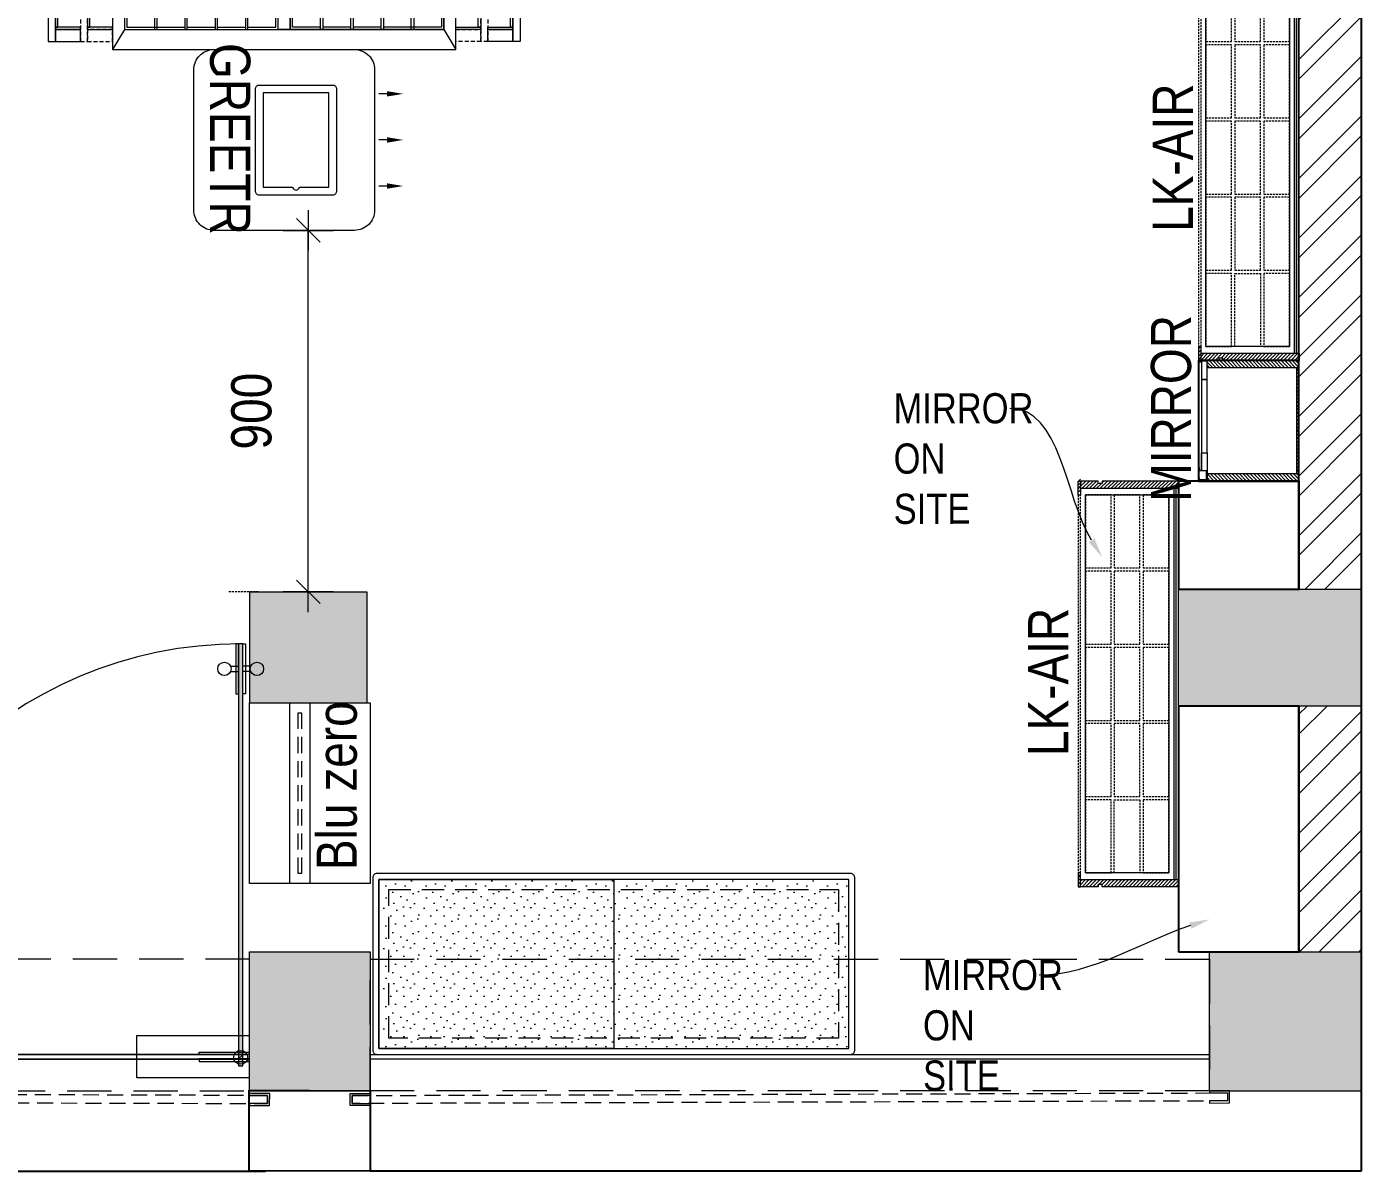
# Model space of a CAD drawing. Header units: millimetres. Extents: x 2038449 to 2043816, y 32056 to 43282.
# Drawn here: x 2040493 to 2043816, y 32056 to 34905 of the extents above; entities that cross this region are included whole.
import ezdxf
from ezdxf import colors
from ezdxf.entities.mleader import LeaderData, LeaderLine
from ezdxf.math import Vec2, Vec3

# ---------------------------------------------------------------- set-up
doc = ezdxf.new("R2010")
doc.units = ezdxf.units.MM
doc.header["$LTSCALE"] = 40
doc.header["$PDMODE"] = 3
for name, pattern in [('a_p6_plan_L18$0$HIDDEN', [0.375, 0.25, -0.125]), ('ACAD_ISO03W100', [30, 12, -18]), ('CONTINOUS', [0]), ('D10_DASHED', [0.75, 0.5, -0.25]), ('HIDDEN2', [0.1875, 0.125, -0.0625]), ('HIDDENX2', [0.75, 0.5, -0.25]), ('SK-103 Ground - Rome$0$LA-103A$0$HIDDEN2', [0.1875, 0.125, -0.0625])]:
    doc.linetypes.add(name, pattern=pattern)
doc.layers.add('A-CARPET AREA', color=3, linetype='CONTINOUS', lineweight=0, true_color=0x0aff0a)
for name, color, linetype, lineweight in [('A-COL', 243, 'Continuous', 9), ('A-Glazing', 4, 'Continuous', 20), ('A-shutter', 8, 'Continuous', 18), ('A-STAIR', 6, 'Continuous', 5), ('beam', 90, 'Continuous', 9), ('column hatch', 5, 'Continuous', 0), ('Glazing', 141, 'Continuous', 15), ('LENS-DIM', 252, 'Continuous', 5), ('LENS-FURNITURE', 13, 'Continuous', 9), ('LENS-HATCH', 251, 'Continuous', 5), ('LENS-PARTITION', 21, 'Continuous', 25), ('LENS-TEXT', 31, 'Continuous', 5), ('LENS_TEXT', 31, 'Continuous', 5), ('LK-FF&E FLOOR', 1, 'Continuous', 9), ('LK-FF&E WALL', 1, 'Continuous', 9), ('LN-ELEVATION-1', 81, 'Continuous', 13), ('LN-ELEVATION-2', 103, 'Continuous', 20), ('LN-ELEVATION-3', 125, 'a_p6_plan_L18$0$HIDDEN', 18), ('LN-ELEVATION-4', 145, 'Continuous', 13), ('LN-ELEVATION-5', 167, 'Continuous', 5), ('LN-HATCH', 251, 'Continuous', 0), ('PLANO-TXT', 252, 'Continuous', 5), ('rolling shutter', 1, 'Continuous', 5)]:
    doc.layers.add(name, color=color, linetype=linetype, lineweight=lineweight)
doc.layers.add('A-WALL', color=1, linetype='Continuous')
doc.styles.add('LK TXT', font='Gill Sans MT Condensed Regular.ttf')
doc.styles.get("Standard").update_dxf_attribs({"font": 'Gill Sans MT Condensed Regular.ttf', "height": 100})
doc.dimstyles.new('LK-MM 200', dxfattribs={"dimscale": 2000, "dimtxt": 0.05, "dimasz": 0.00025, "dimexe": 0.1, "dimexo": 0.0625, "dimgap": 0.045, "dimtad": 1, "dimdec": 0, "dimzin": 0, "dimdsep": 46, "dimtxsty": 'Standard', "dimblk": 'DMLL', "dimblk1": 'DMLL', "dimblk2": 'DMLL', "dimcen": 0.09, "dimclrd": 251, "dimclre": 250, "dimclrt": 256, "dimadec": 0, "dimazin": 0, "dimtfac": 1, "dimtdec": 0, "dimtofl": 0, "dimtmove": 2, "dimatfit": 3, "dimldrblk": 'OPEN90', "dimfxl": 1, "dimtolj": 1, "dimtzin": 0, "dimlwd": 5, "dimlwe": 0, "dimarcsym": 0})
pattern_1 = [(45, (7858558.917, 3503823.203), (-4.4901280605, 4.4901280605), [])]

# ---------------------------------------------------------------- blocks, each defined once
blk = doc.blocks.new('2 seater bench')
at = {"layer": 'LENS-HATCH', "lineweight": 0}
h = blk.add_hatch(dxfattribs=at)
h.set_pattern_fill('STIP1', color=177, scale=100, angle=270, pattern_type=2)
h.set_pattern_definition([(270, (6617251.08, -170421.61), (100, -2e-13), [0, -100]), (270, (6617235.08, -170433.61), (100, -2e-13), [0, -100]), (270, (6617211.08, -170428.61), (100, -2e-13), [0, -100]), (270, (6617188.08, -170463.61), (100, -2e-13), [0, -100]), (270, (6617224.08, -170460.61), (100, -2e-13), [0, -100]), (270, (6617248.08, -170487.61), (100, -2e-13), [0, -100]), (270, (6617255.08, -170452.61), (100, -2e-13), [0, -100]), (270, (6617214.08, -170494.61), (100, -2e-13), [0, -100]), (270, (6617182.08, -170489.61), (100, -2e-13), [0, -100]), (270, (6617167.08, -170415.61), (100, -2e-13), [0, -100]), (270, (6617187.08, -170433.61), (100, -2e-13), [0, -100]), (270, (6617168.08, -170447.61), (100, -2e-13), [0, -100]), (270, (6617232.08, -170508.61), (100, -2e-13), [0, -100]), (270, (6617207.08, -170476.61), (100, -2e-13), [0, -100]), (270, (6617240.08, -170468.61), (100, -2e-13), [0, -100]), (270, (6617231.08, -170485.61), (100, -2e-13), [0, -100]), (270, (6617204.08, -170449.61), (100, -2e-13), [0, -100]), (270, (6617258.08, -170477.61), (100, -2e-13), [0, -100]), (270, (6617199.08, -170508.61), (100, -2e-13), [0, -100]), (270, (6617169.08, -170505.61), (100, -2e-13), [0, -100])])
h.paths.add_polyline_path([(585, 210), (0, 210), (0, -210), (585, -210)])
h.paths.add_polyline_path([(0, 245), (0, -210)])
h.paths.add_polyline_path([(-585, 210), (0, 210), (0, -210), (-585, -210)])
at = {"layer": 'LN-ELEVATION-2', "ltscale": 0.5}
for points in [[(-585, 210), (0, 210), (0, -210), (-585, -210)], [(585, 210), (0, 210), (0, -210), (585, -210)]]:
    blk.add_lwpolyline(points, close=True, dxfattribs=at)
at = {"layer": 'LN-ELEVATION-5', "ltscale": 0.5}
blk.add_lwpolyline([(590, 225), (-590, 225, 0.414214), (-600, 215), (-600, -215, 0.414214), (-590, -225), (590, -225, 0.414214), (600, -215), (600, 215, 0.414214)], format="xyb", close=True, dxfattribs=at)
blk.add_lwpolyline([(585, 210), (-585, 210), (-585, -210), (585, -210)], close=True, dxfattribs=at)
at = {"layer": 'LN-ELEVATION-5', "linetype": 'HIDDEN2', "ltscale": 11}
blk.add_lwpolyline([(-560, 185), (560, 185), (560, -185), (-560, -185)], close=True, dxfattribs=at)
blk = doc.blocks.new('*U49')
at = {"layer": 'A-shutter', "color": 5, "ltscale": 10}
for points in [[(41038391.4, -1561539.2), (41038391.4, -1561544.2), (41038346.4, -1561544.2), (41038346.4, -1561564.2), (41038391.4, -1561564.2), (41038391.4, -1561569.2), (41038341.4, -1561569.2), (41038341.4, -1561539.2)], [(41040495.3, -1561539.2), (41040495.3, -1561544.2), (41040540.3, -1561544.2), (41040540.3, -1561564.2), (41040495.3, -1561564.2), (41040495.3, -1561569.2), (41040545.3, -1561569.2), (41040545.3, -1561539.2)]]:
    blk.add_lwpolyline(points, close=True, dxfattribs=at)
at = {"layer": 'A-shutter', "color": 5, "linetype": 'HIDDENX2', "ltscale": 2, "true_color": 0x0505ff}
blk.add_lwpolyline([(41038346.4, -1561544.2), (41038346.4, -1561564.2), (41040540.3, -1561564.2), (41040540.3, -1561544.2)], close=True, dxfattribs=at)
blk = doc.blocks.new('*U50')
at = {"layer": 'A-shutter', "color": 5, "ltscale": 10}
for points in [[(41038405.3, -1561539.2), (41038405.3, -1561544.2), (41038360.3, -1561544.2), (41038360.3, -1561564.2), (41038405.3, -1561564.2), (41038405.3, -1561569.2), (41038355.3, -1561569.2), (41038355.3, -1561539.2)], [(41040495.3, -1561539.2), (41040495.3, -1561544.2), (41040540.3, -1561544.2), (41040540.3, -1561564.2), (41040495.3, -1561564.2), (41040495.3, -1561569.2), (41040545.3, -1561569.2), (41040545.3, -1561539.2)]]:
    blk.add_lwpolyline(points, close=True, dxfattribs=at)
at = {"layer": 'A-shutter', "color": 5, "linetype": 'HIDDENX2', "ltscale": 2, "true_color": 0x0505ff}
blk.add_lwpolyline([(41038360.3, -1561544.2), (41038360.3, -1561564.2), (41040540.3, -1561564.2), (41040540.3, -1561544.2)], close=True, dxfattribs=at)
blk = doc.blocks.new('A$C75d7f579')
at = {"layer": 'column hatch'}
h = blk.add_hatch(color=8, dxfattribs=at)
h.dxf.hatch_style = 1
h.paths.add_polyline_path([(-256.6, 8079.7), (-581.6, 8079.7), (-581.6, 7375.8), (-256.6, 7375.8)])
h.paths.add_polyline_path([(-81.6, 5405.6), (-581.6, 5406.6), (-581.6, 4806.5), (-257, 4804), (-256.6, 4905.5), (-81.6, 4899.5)])
h.paths.add_polyline_path([(2141.9, 5406.3), (1776.4, 5406.3), (1776.4, 4835.3), (2141.9, 4822.6)])
h.paths.add_polyline_path([(-260.2, 3928), (-581.6, 3929.2), (-581.6, 3928.6), (-610.2, 3928.6), (-611.8, 3481.6), (-261.8, 3481.6), (-261.8, 3631.6), (-261.2, 3631.6)])
h.paths.add_polyline_path([(-264.8, 1759.6), (-461.8, 1759.6), (-461.8, 766.6), (-264.8, 766.6)])
h.paths.add_polyline_path([(-461.8, 1759.6), (-611.8, 1759.6), (-611.8, 766.6), (-461.8, 766.6)])
h.paths.add_polyline_path([(4755.4, 1651.6), (4367.2, 1651.6), (4367.2, 1349.6), (4755.4, 1349.6)])
h.paths.add_polyline_path([(2279.2, -1704.4), (1987.2, -1704.4), (1987.2, -1980.4), (2279.2, -1980.4)])
h.paths.add_polyline_path([(2287.2, -2600.4), (1987.2, -2600.4), (1987.2, -2946.4), (2287.2, -2946.4)])
h.paths.add_polyline_path([(4755.4, -2600.4), (4377.2, -2600.4), (4377.2, -2946.4), (4755.4, -2946.4)])
h.paths.add_polyline_path([(4755.4, -1697.4), (4300.2, -1697.4), (4300.2, -1988.4), (4755.4, -1988.4)])
h.paths.add_polyline_path([(-116.8, -2618.4), (-611.8, -2618.4), (-611.8, -2946.4), (-116.8, -2946.4)])
h.paths.add_polyline_path([(-295.8, -1510.4), (-611.8, -1510.4), (-611.8, -1998.4), (-80.8, -1998.4), (-80.8, -1724.4), (-295.8, -1724.4)])
at = {"layer": 'LN-HATCH'}
h = blk.add_hatch(dxfattribs=at)
h.set_pattern_fill('ANSI32', color=256, scale=11, angle=180)
h.set_pattern_definition([(225, (-4754922.43, -37144.14), (74.087113, -74.087113), []), (225, (-4754971.82, -37144.14), (74.087113, -74.087113), [])])
h.paths.add_polyline_path([(4755.4, 1349.6), (4600.2, 1349.6), (4600.2, -1697.4), (4755.4, -1697.4)])
h.paths.add_polyline_path([(4755.4, -1988.4), (4600.2, -1988.4), (4600.2, -2600.4), (4755.4, -2600.4)])
h.paths.add_polyline_path([(4605.4, 3613.5), (4600.2, 3463.6), (4600.2, 1651.6), (4755.4, 1651.6), (4755.4, 4882.4), (4123, 4904.3), (4123, 8079.7), (-256.6, 8079.7), (-256.6, 7929.7), (2374.6, 7929.7), (3973, 7929.7), (3973, 4759.4), (4605.4, 4737.5)])
at = {"layer": 'A-COL'}
for p, q in [((1987.2, -1704.4), (2279.2, -1704.4)), ((1987.2, -1704.4), (1987.2, -1980.4)), ((2279.2, -1704.4), (2279.2, -1980.4)), ((4300.2, -1988.4), (4300.2, -1697.4)), ((4300.2, -1697.4), (4755.4, -1697.4)), ((1987.2, -1980.4), (2279.2, -1980.4)), ((4755.4, -1988.4), (4300.2, -1988.4)), ((1987.2, -2946.4), (1987.2, -2600.4)), ((1987.2, -2600.4), (2287.2, -2600.4)), ((2287.2, -2600.4), (2287.2, -2946.4)), ((4377.2, -2946.4), (4377.2, -2600.4)), ((4377.2, -2600.4), (4755.4, -2600.4)), ((1987.2, -2946.4), (2287.2, -2946.4)), ((4377.2, -2946.4), (4755.4, -2946.4))]:
    blk.add_line(p, q, dxfattribs=at)
at = {"layer": 'A-Glazing'}
for points in [[(1987.2, -2855.4), (-116.8, -2855.4), (-116.8, -2867.4), (1987.2, -2867.4)], [(2287.2, -2855.4), (4377.2, -2855.4), (4377.2, -2867.4), (2287.2, -2867.4)]]:
    blk.add_lwpolyline(points, close=True, dxfattribs=at)
at = {"layer": 'A-STAIR', "lineweight": 25}
for p, q in [((4755.4, -2946.4), (4755.4, -3146.4)), ((-611.8, -3146.4), (2026.4, -3146.4)), ((4755.4, -3146.4), (2287.2, -3146.4))]:
    blk.add_line(p, q, dxfattribs=at)
blk.add_lwpolyline([(1986.2, -2944.9), (2287.2, -2946.4), (2287.2, -3146.4), (1986.2, -3144.9)], close=True, dxfattribs=at)
at = {"layer": 'A-WALL'}
for p, q in [((4755.4, 4882.4), (4755.4, -2946.4)), ((4600.2, -1697.4), (4600.2, 1349.6)), ((4600.2, -2600.4), (4600.2, -1988.4))]:
    blk.add_line(p, q, dxfattribs=at)
at = {"layer": 'beam', "linetype": 'a_p6_plan_L18$0$HIDDEN', "lineweight": 5, "ltscale": 11}
for points in [[(1987.2, -2618.4), (-116.8, -2618.4), (-116.8, -2946.4), (1987.2, -2946.4)], [(2287.2, -2618.4), (4377.3, -2618.4), (4377.3, -2946.4), (2287.2, -2946.4)]]:
    blk.add_lwpolyline(points, close=True, dxfattribs=at)
at = {"layer": 'rolling shutter', "color": 2, "rotation": 359.8271071185933}
blk.add_blockref('*U49', (-41033609.3, 1682420.9), dxfattribs=at)
at = {"layer": 'rolling shutter', "color": 2, "xscale": -1, "rotation": 0.1728928814066588}
blk.add_blockref('*U50', (41037883.7, 1682420.9), dxfattribs=at)
blk = doc.blocks.new('Entrance Door')
at = {"layer": 'Glazing', "ltscale": 111}
blk.add_hatch(color=256, dxfattribs=at).paths.add_polyline_path([(18, -34.8), (18, -1235), (30, -1235), (30, -34.8)])
at = {"layer": 'Glazing'}
for p, q in [((1117.8, -31.3), (1117.8, -54.3)), ((1132.8, -31.3), (1132.8, -54.3)), ((30, -54.2), (18, -66.2)), ((1117.8, -89.2), (1117.8, -66.3)), ((1132.8, -89.2), (1132.8, -66.3))]:
    blk.add_line(p, q, dxfattribs=at)
at = {"layer": 'Glazing', "ltscale": 44}
for p, q in [((-4.9, -1156.3), (18, -1156.3)), ((-4.9, -1171.3), (18, -1171.3)), ((52.9, -1156.3), (30, -1156.3)), ((52.9, -1171.3), (30, -1171.3))]:
    blk.add_line(p, q, dxfattribs=at)
at = {"layer": 'Glazing'}
for points in [[(320, -120.5), (0, -120.5), (0, 0), (320, 0)], [(0, -54.2), (142.5, -54.2), (142.5, -46.8), (0, -46.8)], [(0, -66.2), (142.5, -66.2), (142.5, -73.7), (0, -73.7)], [(1180.8, -54.3), (1038.3, -54.3), (1038.3, -46.8), (1180.8, -46.8)], [(1180.8, -66.3), (1038.3, -66.3), (1038.3, -73.8), (1180.8, -73.8)]]:
    blk.add_lwpolyline(points, close=True, dxfattribs=at)
at = {"layer": 'Glazing', "ltscale": 111}
blk.add_lwpolyline([(18, -34.8), (18, -1235), (30, -1235), (30, -34.8)], close=True, dxfattribs=at)
at = {"layer": 'Glazing', "ltscale": 222}
blk.add_lwpolyline([(-1.5, -66.2), (1198.8, -66.2), (1198.8, -54.2), (-1.5, -54.2)], close=True, dxfattribs=at)
at = {"layer": 'Glazing', "ltscale": 44}
for points in [[(18, -1092.5), (18, -1235), (10.5, -1235), (10.5, -1092.5)], [(30, -1092.5), (30, -1235), (37.5, -1235), (37.5, -1092.5)]]:
    blk.add_lwpolyline(points, close=True, dxfattribs=at)
at = {"layer": 'Glazing'}
for centre, radius in [((1125.3, -13.9), 19), ((24, -58.7), 19.8), ((1125.3, -106.6), 19)]:
    blk.add_circle(centre, radius, dxfattribs=at)
at = {"layer": 'Glazing', "ltscale": 44}
for centre in [(-22.4, -1163.8), (70.4, -1163.8)]:
    blk.add_circle(centre, 19, dxfattribs=at)
at = {"layer": 'Glazing', "ltscale": 222}
blk.add_arc((24, -60.2), 1174.8, 270, 359.9996, dxfattribs=at)
blk = doc.blocks.new('VC 1010')
at = {"layer": 'LN-HATCH', "ltscale": 0.5}
h = blk.add_hatch(dxfattribs=at)
h.set_pattern_fill('ANSI31', color=256, scale=2)
h.set_pattern_definition([(45, (3761554.586, 1795022.936), (-4.490128061, 4.490128061), [])])
h.paths.add_polyline_path([(-505.2, 24), (-505.2, -166), (-499.2, -166), (-499.2, -176), (-505.2, -176), (-505.2, -220), (-487.2, -220), (-487.2, 24)])
h = blk.add_hatch(dxfattribs=at)
h.set_pattern_fill('ANSI31', color=256, scale=2)
h.set_pattern_definition(pattern_1)
h.paths.add_polyline_path([(504.8, 24), (504.8, -166), (498.8, -166), (498.8, -176), (504.8, -176), (504.8, -220), (486.8, -220), (486.8, 24)])
h = blk.add_hatch(dxfattribs=at)
h.set_pattern_fill('ANSI31', color=256, scale=2)
h.set_pattern_definition([(45, (7858741.917, 3503823.203), (-4.4901280605, 4.4901280605), [])])
h.paths.add_polyline_path([(-470.2, -220), (-470.2, -226), (-505.2, -226), (-505.2, -220)])
h = blk.add_hatch(dxfattribs=at)
h.set_pattern_fill('ANSI31', color=256, scale=2)
h.set_pattern_definition(pattern_1)
h.paths.add_polyline_path([(476.8, -220), (476.8, -226), (511.8, -226), (511.8, -220)])
at = {"layer": 'LN-ELEVATION-1', "ltscale": 0.5}
for points in [[(-505.2, 24), (-505.2, -166), (-499.2, -166), (-499.2, -176), (-505.2, -176), (-505.2, -220), (-487.2, -220), (-487.2, 24)], [(486.8, 12), (-487.2, 12), (-487.2, 18), (486.8, 18)], [(504.8, 24), (504.8, -166), (498.8, -166), (498.8, -176), (504.8, -176), (504.8, -220), (486.8, -220), (486.8, 24)], [(-470.2, -220), (-470.2, -226), (-505.2, -226), (-505.2, -220)], [(469.8, -220), (469.8, -226), (504.8, -226), (504.8, -220)]]:
    blk.add_lwpolyline(points, close=True, dxfattribs=at)
at = {"layer": 'LN-ELEVATION-2', "ltscale": 0.5}
blk.add_lwpolyline([(470.2, 0), (-470.2, 0), (-470.2, -208), (470.2, -208)], close=True, dxfattribs=at)
at = {"layer": 'LN-ELEVATION-3', "ltscale": 0.5}
for p, q in [((-487.2, 24), (486.8, 24)), ((-470.2, -220), (469.8, -220)), ((469.8, -226), (-470.2, -226))]:
    blk.add_line(p, q, dxfattribs=at)
for points in [[(-470.2, 0), (-288.5, 0), (-288.5, -64), (-470.2, -64)], [(-280.5, 0), (-98.8, 0), (-98.8, -64), (-280.5, -64)], [(-90.8, 0), (90.8, 0), (90.8, -64), (-90.8, -64)], [(98.8, 0), (280.5, 0), (280.5, -64), (98.8, -64)], [(288.5, 0), (470.2, 0), (470.2, -64), (288.5, -64)], [(-470.2, -136), (-288.5, -136), (-288.5, -72), (-470.2, -72)], [(-280.5, -72), (-98.8, -72), (-98.8, -136), (-280.5, -136)], [(-90.8, -72), (90.8, -72), (90.8, -136), (-90.8, -136)], [(98.8, -72), (280.5, -72), (280.5, -136), (98.8, -136)], [(288.5, -72), (470.2, -72), (470.2, -136), (288.5, -136)], [(-470.2, -144), (-288.5, -144), (-288.5, -208), (-470.2, -208)], [(-280.5, -144), (-98.8, -144), (-98.8, -208), (-280.5, -208)], [(-90.8, -144), (90.8, -144), (90.8, -208), (-90.8, -208)], [(98.8, -144), (280.5, -144), (280.5, -208), (98.8, -208)], [(288.5, -144), (470.2, -144), (470.2, -208), (288.5, -208)]]:
    blk.add_lwpolyline(points, close=True, dxfattribs=at)
blk = doc.blocks.new('Euro center Mirror + IPAD')
at = {"layer": 'LN-ELEVATION-4', "linetype": 'ACAD_ISO03W100', "ltscale": 0.01}
blk.add_lwpolyline([(0, 47.3), (0, -41.5), (-20, -41.5), (-20, 47.3)], close=True, dxfattribs=at)
at = {"layer": 'LN-ELEVATION-5', "linetype": 'ACAD_ISO03W100', "ltscale": 0.01}
for p, q in [((-159.9, 246.9), (-159.9, 47.3)), ((-159.7, 246.9), (-159.7, 47.3)), ((-159.4, 246.9), (-159.4, 47.3)), ((-159, 246.9), (-159, 47.3)), ((-158.5, 246.9), (-158.5, 47.3)), ((-157.9, 246.9), (-157.9, 47.3)), ((-157.1, 246.9), (-157.1, 47.3)), ((-156.1, 246.9), (-156.1, 47.3)), ((-154.1, 246.9), (-154.1, 47.3)), ((-151.1, 246.9), (-151.1, 47.3)), ((-146.1, 246.9), (-146.1, 47.3)), ((-141.1, 246.9), (-141.1, 47.3)), ((-135.1, 246.9), (-135.1, 47.3)), ((-128.1, 246.9), (-128.1, 47.3)), ((-120.1, 246.9), (-120.1, 47.3)), ((-111.1, 246.9), (-111.1, 47.3)), ((-102.1, 246.9), (-102.1, 47.3)), ((-85, 246.9), (-85, 47.3)), ((65, 246.9), (65, 47.3)), ((82.1, 246.9), (82.1, 47.3)), ((91.1, 246.9), (91.1, 47.3)), ((100.1, 246.9), (100.1, 47.3)), ((108.1, 246.9), (108.1, 47.3)), ((115.1, 246.9), (115.1, 47.3)), ((121.1, 246.9), (121.1, 47.3)), ((126.1, 246.9), (126.1, 47.3)), ((131.1, 246.9), (131.1, 47.3)), ((134.1, 246.9), (134.1, 47.3)), ((136.1, 246.9), (136.1, 47.3)), ((137.1, 246.9), (137.1, 47.3)), ((137.9, 246.9), (137.9, 47.3)), ((138.5, 246.9), (138.5, 47.3)), ((139, 246.9), (139, 47.3)), ((139.4, 246.9), (139.4, 47.3)), ((139.7, 246.9), (139.7, 47.3)), ((139.9, 246.9), (139.9, 47.3)), ((-159.9, -41.5), (-159.9, -241.1)), ((-159.7, -41.5), (-159.7, -241.1)), ((-159.4, -41.5), (-159.4, -241.1)), ((-159, -41.5), (-159, -241.1)), ((-158.5, -41.5), (-158.5, -241.1)), ((-157.9, -41.5), (-157.9, -241.1)), ((-157.1, -41.5), (-157.1, -241.1)), ((-156.1, -41.5), (-156.1, -241.1)), ((-154.1, -41.5), (-154.1, -241.1)), ((-151.1, -41.5), (-151.1, -241.1)), ((-146.1, -41.5), (-146.1, -241.1)), ((-141.1, -41.5), (-141.1, -241.1)), ((-135.1, -41.5), (-135.1, -241.1)), ((-128.1, -41.5), (-128.1, -241.1)), ((-120.1, -41.5), (-120.1, -241.1)), ((-111.1, -41.5), (-111.1, -241.1)), ((-102.1, -41.5), (-102.1, -241.1)), ((-85, -41.5), (-85, -241.1)), ((65, -41.5), (65, -241.1)), ((82.1, -41.5), (82.1, -241.1)), ((91.1, -41.5), (91.1, -241.1)), ((100.1, -41.5), (100.1, -241.1)), ((108.1, -41.5), (108.1, -241.1)), ((115.1, -41.5), (115.1, -241.1)), ((121.1, -41.5), (121.1, -241.1)), ((126.1, -41.5), (126.1, -241.1)), ((131.1, -41.5), (131.1, -241.1)), ((134.1, -41.5), (134.1, -241.1)), ((136.1, -41.5), (136.1, -241.1)), ((137.1, -41.5), (137.1, -241.1)), ((137.9, -41.5), (137.9, -241.1)), ((138.5, -41.5), (138.5, -241.1)), ((139, -41.5), (139, -241.1)), ((139.4, -41.5), (139.4, -241.1)), ((139.7, -41.5), (139.7, -241.1)), ((139.9, -41.5), (139.9, -241.1))]:
    blk.add_line(p, q, dxfattribs=at)
for points in [[(140, 73), (140, 246.9), (-160, 246.9), (-160, 73)], [(140, -67.1), (140, -241.1), (-160, -241.1), (-160, -67.1)]]:
    blk.add_lwpolyline(points, dxfattribs=at)
for points in [[(140, 73), (140, 47.3), (-160, 47.3), (-160, 73)], [(140, -41.5), (140, -67.1), (-160, -67.1), (-160, -41.5)]]:
    blk.add_lwpolyline(points, close=True, dxfattribs=at)
blk = doc.blocks.new('EURO 1040 x 1175')
at = {"layer": 'LN-ELEVATION-1'}
for points in [[(-470, -327.4), (470, -327.4), (470, 467.6), (-470, 467.6)], [(-470, 85.1), (470, 85.1), (470, 467.6), (-470, 467.6)], [(-283.2, 85.1), (-277.2, 85.1), (-277.2, 467.6), (-283.2, 467.6)], [(-96.4, 85.1), (-90.4, 85.1), (-90.4, 467.6), (-96.4, 467.6)], [(90.4, 85.1), (96.4, 85.1), (96.4, 467.6), (90.4, 467.6)], [(277.2, 85.1), (283.2, 85.1), (283.2, 467.6), (277.2, 467.6)], [(-470, 386.6), (-283.2, 386.6), (-283.2, 392.6), (-470, 392.6)], [(-277.2, 386.6), (-96.4, 386.6), (-96.4, 392.6), (-277.2, 392.6)], [(-90.4, 386.6), (90.4, 386.6), (90.4, 392.6), (-90.4, 392.6)], [(96.4, 386.6), (277.2, 386.6), (277.2, 392.6), (96.4, 392.6)], [(283.2, 386.6), (470, 386.6), (470, 392.6), (283.2, 392.6)], [(-470, 311.2), (-283.2, 311.2), (-283.2, 317.2), (-470, 317.2)], [(-277.2, 311.2), (-96.4, 311.2), (-96.4, 317.2), (-277.2, 317.2)], [(-90.4, 311.2), (90.4, 311.2), (90.4, 317.2), (-90.4, 317.2)], [(96.4, 311.2), (277.2, 311.2), (277.2, 317.2), (96.4, 317.2)], [(283.2, 311.2), (470, 311.2), (470, 317.2), (283.2, 317.2)], [(-470, 235.8), (-283.2, 235.8), (-283.2, 241.8), (-470, 241.8)], [(-277.2, 235.8), (-96.4, 235.8), (-96.4, 241.8), (-277.2, 241.8)], [(-90.4, 235.8), (90.4, 235.8), (90.4, 241.8), (-90.4, 241.8)], [(96.4, 235.8), (277.2, 235.8), (277.2, 241.8), (96.4, 241.8)], [(283.2, 235.8), (470, 235.8), (470, 241.8), (283.2, 241.8)], [(-470, 160.4), (-283.2, 160.4), (-283.2, 166.4), (-470, 166.4)], [(-277.2, 160.4), (-96.4, 160.4), (-96.4, 166.4), (-277.2, 166.4)], [(-90.4, 160.4), (90.4, 160.4), (90.4, 166.4), (-90.4, 166.4)], [(96.4, 160.4), (277.2, 160.4), (277.2, 166.4), (96.4, 166.4)], [(283.2, 160.4), (470, 160.4), (470, 166.4), (283.2, 166.4)], [(-470, 85.1), (470, 85.1), (470, 55.1), (-470, 55.1)], [(-470, 55.1), (470, 55.1), (470, -327.4), (-470, -327.4)], [(-283.2, 55.1), (-277.2, 55.1), (-277.2, -327.4), (-283.2, -327.4)], [(-96.4, 55.1), (-90.4, 55.1), (-90.4, -327.4), (-96.4, -327.4)], [(90.4, 55.1), (96.4, 55.1), (96.4, -327.4), (90.4, -327.4)], [(277.2, 55.1), (283.2, 55.1), (283.2, -327.4), (277.2, -327.4)], [(-470, -20.3), (-283.2, -20.3), (-283.2, -26.3), (-470, -26.3)], [(-277.2, -20.3), (-96.4, -20.3), (-96.4, -26.3), (-277.2, -26.3)], [(-90.4, -20.3), (90.4, -20.3), (90.4, -26.3), (-90.4, -26.3)], [(96.4, -20.3), (277.2, -20.3), (277.2, -26.3), (96.4, -26.3)], [(283.2, -20.3), (470, -20.3), (470, -26.3), (283.2, -26.3)], [(-470, -95.7), (-283.2, -95.7), (-283.2, -101.7), (-470, -101.7)], [(-277.2, -95.7), (-96.4, -95.7), (-96.4, -101.7), (-277.2, -101.7)], [(-90.4, -95.7), (90.4, -95.7), (90.4, -101.7), (-90.4, -101.7)], [(96.4, -95.7), (277.2, -95.7), (277.2, -101.7), (96.4, -101.7)], [(283.2, -95.7), (470, -95.7), (470, -101.7), (283.2, -101.7)], [(-470, -171.1), (-283.2, -171.1), (-283.2, -177.1), (-470, -177.1)], [(-277.2, -171.1), (-96.4, -171.1), (-96.4, -177.1), (-277.2, -177.1)], [(-90.4, -171.1), (90.4, -171.1), (90.4, -177.1), (-90.4, -177.1)], [(96.4, -171.1), (277.2, -171.1), (277.2, -177.1), (96.4, -177.1)], [(283.2, -171.1), (470, -171.1), (470, -177.1), (283.2, -177.1)], [(-470, -246.4), (-283.2, -246.4), (-283.2, -252.4), (-470, -252.4)], [(-277.2, -246.4), (-96.4, -246.4), (-96.4, -252.4), (-277.2, -252.4)], [(-90.4, -246.4), (90.4, -246.4), (90.4, -252.4), (-90.4, -252.4)], [(96.4, -246.4), (277.2, -246.4), (277.2, -252.4), (96.4, -252.4)], [(283.2, -246.4), (470, -246.4), (470, -252.4), (283.2, -252.4)]]:
    blk.add_lwpolyline(points, close=True, dxfattribs=at)
for points in [[(-283.2, 461.6), (-464, 461.6), (-464, 317.2)], [(-96.4, 461.6), (-277.2, 461.6)], [(90.4, 461.6), (-90.4, 461.6)], [(277.2, 461.6), (96.4, 461.6)], [(464, 317.2), (464, 461.6), (283.2, 461.6)], [(-464, 311.2), (-464, 241.8)], [(464, 241.8), (464, 311.2)], [(-464, 235.8), (-464, 166.4)], [(464, 166.4), (464, 235.8)], [(-464, 160.4), (-464, 91.1), (-283.2, 91.1)], [(283.2, 91.1), (464, 91.1), (464, 160.4)], [(-277.2, 91.1), (-96.4, 91.1)], [(-90.4, 91.1), (90.4, 91.1)], [(96.4, 91.1), (277.2, 91.1)], [(-464, -20.3), (-464, 49.1), (-283.2, 49.1)], [(-277.2, 49.1), (-96.4, 49.1)], [(-90.4, 49.1), (90.4, 49.1)], [(96.4, 49.1), (277.2, 49.1)], [(283.2, 49.1), (464, 49.1), (464, -20.3)], [(-464, -95.7), (-464, -26.3)], [(464, -26.3), (464, -95.7)], [(-464, -171.1), (-464, -101.7)], [(464, -101.7), (464, -171.1)], [(-283.2, -321.4), (-464, -321.4), (-464, -177.1)], [(464, -177.1), (464, -321.4), (283.2, -321.4)], [(-96.4, -321.4), (-277.2, -321.4)], [(90.4, -321.4), (-90.4, -321.4)], [(277.2, -321.4), (96.4, -321.4)]]:
    blk.add_lwpolyline(points, dxfattribs=at)
at = {"layer": 'LN-ELEVATION-2'}
blk.add_lwpolyline([(-520, -357.4), (520, -357.4), (520, 497.6), (-520, 497.6)], close=True, dxfattribs=at)
for points in [[(-470, 467.6), (-520, 497.6)], [(470, 467.6), (520, 497.6)], [(-470, -327.4), (-520, -357.4)], [(470, -327.4), (520, -357.4)]]:
    blk.add_lwpolyline(points, dxfattribs=at)
at = {"layer": 'LN-ELEVATION-3'}
for points in [[(-500, 559.6), (500, 559.6), (500, 577.6), (-500, 577.6)], [(-500, 497.6), (-470, 497.6), (-470, 559.6), (-500, 559.6)], [(470, 497.6), (500, 497.6), (500, 559.6), (470, 559.6)], [(-500, -357.4), (-470, -357.4), (-470, -419.4), (-500, -419.4)], [(470, -357.4), (500, -357.4), (500, -419.4), (470, -419.4)], [(-500, -419.4), (500, -419.4), (500, -437.4), (-500, -437.4)]]:
    blk.add_lwpolyline(points, close=True, dxfattribs=at)
at = {"layer": 'LN-ELEVATION-4'}
for points in [[(-500, 639.6), (500, 639.6), (500, 657.6), (-500, 657.6)], [(-500, 577.6), (-470, 577.6), (-470, 639.6), (-500, 639.6)], [(470, 577.6), (500, 577.6), (500, 639.6), (470, 639.6)], [(-470, 497.6), (-464, 497.6), (-464, 559.6), (-470, 559.6)], [(-464, 553.6), (-283.2, 553.6), (-283.2, 559.6), (-464, 559.6)], [(-283.2, 497.6), (-277.2, 497.6), (-277.2, 559.6), (-283.2, 559.6)], [(-277.2, 553.6), (-96.4, 553.6), (-96.4, 559.6), (-277.2, 559.6)], [(-96.4, 497.6), (-90.4, 497.6), (-90.4, 559.6), (-96.4, 559.6)], [(-90.4, 553.6), (90.4, 553.6), (90.4, 559.6), (-90.4, 559.6)], [(90.4, 497.6), (96.4, 497.6), (96.4, 559.6), (90.4, 559.6)], [(96.4, 553.6), (277.2, 553.6), (277.2, 559.6), (96.4, 559.6)], [(277.2, 497.6), (283.2, 497.6), (283.2, 559.6), (277.2, 559.6)], [(283.2, 553.6), (464, 553.6), (464, 559.6), (283.2, 559.6)], [(464, 497.6), (470, 497.6), (470, 559.6), (464, 559.6)], [(-470, -357.4), (-464, -357.4), (-464, -419.4), (-470, -419.4)], [(-283.2, -357.4), (-277.2, -357.4), (-277.2, -419.4), (-283.2, -419.4)], [(-96.4, -357.4), (-90.4, -357.4), (-90.4, -419.4), (-96.4, -419.4)], [(90.4, -357.4), (96.4, -357.4), (96.4, -419.4), (90.4, -419.4)], [(277.2, -357.4), (283.2, -357.4), (283.2, -419.4), (277.2, -419.4)], [(464, -357.4), (470, -357.4), (470, -419.4), (464, -419.4)], [(-464, -413.4), (-283.2, -413.4), (-283.2, -419.4), (-464, -419.4)], [(-277.2, -413.4), (-96.4, -413.4), (-96.4, -419.4), (-277.2, -419.4)], [(-90.4, -413.4), (90.4, -413.4), (90.4, -419.4), (-90.4, -419.4)], [(96.4, -413.4), (277.2, -413.4), (277.2, -419.4), (96.4, -419.4)], [(283.2, -413.4), (464, -413.4), (464, -419.4), (283.2, -419.4)], [(-500, -437.4), (-470, -437.4), (-470, -499.4), (-500, -499.4)], [(470, -437.4), (500, -437.4), (500, -499.4), (470, -499.4)], [(-500, -499.4), (500, -499.4), (500, -517.4), (-500, -517.4)]]:
    blk.add_lwpolyline(points, close=True, dxfattribs=at)
at = {"layer": 'LN-ELEVATION-5'}
for points in [[(-470, 577.6), (-464, 577.6), (-464, 639.6), (-470, 639.6)], [(-464, 633.6), (-283.2, 633.6), (-283.2, 639.6), (-464, 639.6)], [(-283.2, 577.6), (-277.2, 577.6), (-277.2, 639.6), (-283.2, 639.6)], [(-277.2, 633.6), (-96.4, 633.6), (-96.4, 639.6), (-277.2, 639.6)], [(-96.4, 577.6), (-90.4, 577.6), (-90.4, 639.6), (-96.4, 639.6)], [(-90.4, 633.6), (90.4, 633.6), (90.4, 639.6), (-90.4, 639.6)], [(90.4, 577.6), (96.4, 577.6), (96.4, 639.6), (90.4, 639.6)], [(96.4, 633.6), (277.2, 633.6), (277.2, 639.6), (96.4, 639.6)], [(277.2, 577.6), (283.2, 577.6), (283.2, 639.6), (277.2, 639.6)], [(283.2, 633.6), (464, 633.6), (464, 639.6), (283.2, 639.6)], [(464, 577.6), (470, 577.6), (470, 639.6), (464, 639.6)], [(-470, -437.4), (-464, -437.4), (-464, -499.4), (-470, -499.4)], [(-283.2, -437.4), (-277.2, -437.4), (-277.2, -499.4), (-283.2, -499.4)], [(-96.4, -437.4), (-90.4, -437.4), (-90.4, -499.4), (-96.4, -499.4)], [(90.4, -437.4), (96.4, -437.4), (96.4, -499.4), (90.4, -499.4)], [(277.2, -437.4), (283.2, -437.4), (283.2, -499.4), (277.2, -499.4)], [(464, -437.4), (470, -437.4), (470, -499.4), (464, -499.4)], [(-464, -493.4), (-283.2, -493.4), (-283.2, -499.4), (-464, -499.4)], [(-277.2, -493.4), (-96.4, -493.4), (-96.4, -499.4), (-277.2, -499.4)], [(-90.4, -493.4), (90.4, -493.4), (90.4, -499.4), (-90.4, -499.4)], [(96.4, -493.4), (277.2, -493.4), (277.2, -499.4), (96.4, -499.4)], [(283.2, -493.4), (464, -493.4), (464, -499.4), (283.2, -499.4)]]:
    blk.add_lwpolyline(points, close=True, dxfattribs=at)
at = {"layer": 'LENS-DIM'}
blk.add_blockref('Euro center Mirror + IPAD', (10, 67.1), dxfattribs=at)
blk = doc.blocks.new('GREETR 450x450')
at = {"layer": 'LN-ELEVATION-1', "linetype": 'ByBlock', "lineweight": -2}
for p, q in [((481.3, 339.7), (461, 339.7)), ((481.3, 225), (461, 225)), ((481.3, 110.3), (461, 110.3))]:
    blk.add_line(p, q, dxfattribs=at)
at = {"layer": 'LN-ELEVATION-1'}
for points in [[(355.5, 98.3), (355.5, 352.3, 0.414214), (345.5, 362.3), (163.5, 362.3, 0.414214), (153.5, 352.3), (153.5, 98.3, 0.414214), (163.5, 88.3), (345.5, 88.3, 0.414214)], [(264, 342.8), (336.5, 342.8), (336.5, 107.8), (172.5, 107.8), (172.5, 342.8), (245, 342.8, 0.327538), (246.9, 344.2, -0.733799), (262.1, 344.2, 0.327538)]]:
    blk.add_lwpolyline(points, format="xyb", close=True, dxfattribs=at)
at = {"layer": 'LN-ELEVATION-1', "linetype": 'ByBlock', "lineweight": -2}
for points in [[(481.3, 346.4), (481.3, 333.1), (521.3, 339.7)], [(481.3, 231.7), (481.3, 218.3), (521.3, 225)], [(481.3, 116.9), (481.3, 103.6), (521.3, 110.3)]]:
    blk.add_solid(points, dxfattribs=at)
at = {"layer": 'LN-ELEVATION-2'}
blk.add_lwpolyline([(50, 0), (400, 0, 0.414214), (450, 50), (450, 400, 0.414214), (400, 450), (50, 450, 0.414214), (0, 400), (0, 50, 0.414214)], format="xyb", close=True, dxfattribs=at)
blk = doc.blocks.new('BLUE ZERO')
at = {"layer": 'LENS-FURNITURE', "ltscale": 0.5}
for points in [[(86206.7, 120883.4), (86206.7, 120433.4), (85906.7, 120433.4), (85906.7, 120883.4)], [(86106.7, 120883.4), (86106.7, 120433.4), (86056.7, 120433.4), (86056.7, 120883.4)]]:
    blk.add_lwpolyline(points, close=True, dxfattribs=at)
at = {"layer": 'LENS-FURNITURE', "linetype": 'D10_DASHED', "ltscale": 2}
blk.add_lwpolyline([(86085.7, 120858.4), (86085.7, 120458.4), (86077.7, 120458.4), (86077.7, 120858.4)], close=True, dxfattribs=at)
blk = doc.blocks.new('MIRROR')
at = {"layer": 'LN-HATCH', "ltscale": 0.5}
h = blk.add_hatch(dxfattribs=at)
h.set_pattern_fill('ANSI31', color=256, scale=2)
h.set_pattern_definition([(45, (4060433.7416, 1708720.787), (-4.4901280605, 4.4901280605), [])])
h.paths.add_polyline_path([(212.9, 101.3), (230.9, 101.3), (230.9, -127.7), (212.9, -127.7)])
h.paths.add_polyline_path([(230.9, 95.3), (494.9, 95.3), (494.9, 101.3), (230.9, 101.3)])
h.paths.add_polyline_path([(512.9, 101.3), (494.9, 101.3), (494.9, -127.7), (512.9, -127.7)])
at = {"layer": 'Defpoints'}
blk.add_lwpolyline([(512.9, 101.3), (212.9, 101.3), (212.9, -148.7), (512.9, -148.7)], close=True, dxfattribs=at)
at = {"layer": 'LN-ELEVATION-1'}
for points in [[(212.9, 101.3), (230.9, 101.3), (230.9, -127.7), (212.9, -127.7)], [(230.9, 95.3), (494.9, 95.3), (494.9, 101.3), (230.9, 101.3)], [(512.9, 101.3), (494.9, 101.3), (494.9, -127.7), (512.9, -127.7)], [(259.9, -141.7), (259.9, -127.7), (214.9, -127.7), (214.9, -148.7), (223.9, -148.7), (223.9, -147.2), (216.4, -147.2), (216.4, -141.7)], [(442.9, -141.7), (442.9, -127.7), (487.9, -127.7), (487.9, -148.7), (478.9, -148.7), (478.9, -147.2), (486.4, -147.2), (486.4, -141.7)], [(504.9, -148.7), (504.9, -147.2), (509.4, -147.2), (509.4, -129.2), (487.9, -129.2), (487.9, -127.7), (510.9, -127.7), (510.9, -148.7)]]:
    blk.add_lwpolyline(points, close=True, dxfattribs=at)
at = {"layer": 'LN-ELEVATION-2'}
blk.add_lwpolyline([(259.9, -141.7), (442.9, -141.7), (442.9, -127.7), (259.9, -127.7)], close=True, dxfattribs=at)
at = {"layer": 'LN-ELEVATION-2', "color": 4, "lineweight": 0}
blk.add_lwpolyline([(216.4, -141.7), (486.4, -141.7), (486.4, -147.2), (216.4, -147.2)], close=True, dxfattribs=at)
at = {"layer": 'LN-ELEVATION-4', "ltscale": 0.5}
blk.add_line((478.9, -148.7), (223.9, -148.7), dxfattribs=at)
blk = doc.blocks.new('DMLL')
at = {"layer": 'LENS-DIM', "color": 1}
for p, q in [((0, 125), (0, -125)), ((100, 0), (-100, 0)), ((58.4, 58.4), (-58.4, -58.4))]:
    blk.add_line(p, q, dxfattribs=at)
blk = doc.blocks.new('*D52')
at = {"color": 250, "linetype": 'SK-103 Ground - Rome$0$LA-103A$0$HIDDEN2', "lineweight": 0, "transparency": 16777216}
for p, q in [((2041069, 34397.9), (2040994, 34397.9)), ((2041069, 33497.9), (2040994, 33497.9))]:
    blk.add_line(p, q, dxfattribs=at)
at = {"color": 251, "lineweight": 5, "transparency": 16777216}
blk.add_line((2041194, 33498.4), (2041194, 34397.4), dxfattribs=at)
at = {"layer": 'Defpoints', "color": 0, "transparency": 16777216}
for p in [(2041194, 34397.9), (2041194, 34397.9), (2041194, 33497.9)]:
    blk.add_point(p, dxfattribs=at)
at = {"color": 251, "lineweight": 5, "transparency": 16777216, "xscale": 0.5, "yscale": 0.5, "zscale": 0.5}
for p, rotation in [((2041194, 34397.9), 90), ((2041194, 33497.9), 270)]:
    blk.add_blockref('DMLL', p, dxfattribs=dict(at, rotation=rotation))
at = {"transparency": 16777216, "insert": (2041052.8, 33947.9), "char_height": 100, "attachment_point": 5, "rotation": 90}
blk.add_mtext('\\A1;900', dxfattribs=at)
blk = doc.blocks.new('_Open90')
at = {"color": 0, "linetype": 'ByBlock', "lineweight": -2}
for p, q in [((0, 0), (-1, 0)), ((-0.5, 0.5), (0, 0)), ((0, 0), (-0.5, -0.5))]:
    blk.add_line(p, q, dxfattribs=at)

msp = doc.modelspace()

# ---------------------------------------------------------------- linework, layer by layer
msp.add_lwpolyline([(2043361, 33504.9), (2043661, 33504.9), (2043661, 33773.9), (2043361, 33773.9)], close=True)
at = {"layer": 'A-CARPET AREA'}
msp.add_lwpolyline([(2038599, 35968.9), (2038599, 33691.9), (2038765, 33691.9), (2038765, 33477.9), (2038980, 33477.9), (2038980, 33203.9), (2038599, 33203.9), (2038599, 32583.9), (2038944, 32583.9), (2038944, 32346.9), (2041048, 32346.9), (2041048, 32601.9), (2041348, 32601.9), (2041348, 32346.9), (2043438, 32346.9), (2043438, 32601.9), (2043661, 32601.9), (2043661, 33213.9), (2043361, 33213.9), (2043361, 33504.9), (2043661, 33504.9), (2043661, 36551.9)], dxfattribs=at)
at = {"layer": 'LENS-PARTITION'}
msp.add_lwpolyline([(2043361, 32601.9), (2043661, 32601.9), (2043661, 33213.9), (2043361, 33213.9)], close=True, dxfattribs=at)

# ---------------------------------------------------------------- block references
at = {"layer": 'A-CARPET AREA'}
msp.add_blockref('A$C75d7f579', (2039060.7, 35202.3), dxfattribs=at)
at = {"layer": 'A-Glazing', "xscale": 0.8748404702499005, "yscale": 0.8748404702499005, "zscale": 0.8748404702499005, "rotation": 180.0000110906808}
msp.add_blockref('Entrance Door', (2041046.6, 32288.2), dxfattribs=at)
at = {"layer": 'LK-FF&E FLOOR'}
for name, p, rotation in [('EURO 1040 x 1175', (2041204, 35367.9), 90), ('BLUE ZERO', (2127254.7, 153655.3), 180)]:
    msp.add_blockref(name, p, dxfattribs=dict(at, rotation=rotation))
at = {"layer": 'LK-FF&E FLOOR', "xscale": -1, "rotation": 180}
msp.add_blockref('GREETR 450x450', (2040909, 34847.9), dxfattribs=at)
at = {"layer": 'LK-FF&E FLOOR'}
msp.add_blockref('2 seater bench', (2041954.6, 32571.9), dxfattribs=at)
at = {"layer": 'LK-FF&E WALL', "xscale": -1, "rotation": 270}
for p in [(2043637, 34579.1), (2043337, 33269.1)]:
    msp.add_blockref('VC 1010', p, dxfattribs=at)
at = {"layer": 'LK-FF&E WALL', "rotation": 270}
msp.add_blockref('MIRROR', (2043559.6, 34286.8), dxfattribs=at)

# ---------------------------------------------------------------- texts
at = {"layer": 'LENS-TEXT', "color": 0, "linetype": 'Continuous', "ltscale": 3, "insert": (2040998.8, 34625.5), "char_height": 100, "attachment_point": 5, "rotation": 270, "style": 'LK TXT'}
msp.add_mtext_dynamic_manual_height_columns('GREETR', width=353.056, gutter_width=0.5, heights=[0], dxfattribs=at)
at = {"layer": 'LENS-TEXT', "color": 0, "linetype": 'Continuous', "ltscale": 3, "insert": (2041265.5, 33015.6), "char_height": 100, "width": 783.964, "attachment_point": 5, "rotation": 90, "style": 'LK TXT'}
msp.add_mtext('\\pt800;Blu zero', dxfattribs=at)
at = {"layer": 'LENS_TEXT', "linetype": 'Continuous', "ltscale": 3, "insert": (2043342.9, 33954.8), "char_height": 100, "width": 324.474, "attachment_point": 5, "rotation": 90, "style": 'LK TXT'}
msp.add_mtext('{\\C7;MIRROR}', dxfattribs=at)
at = {"layer": 'PLANO-TXT', "linetype": 'Continuous', "ltscale": 3, "char_height": 100, "width": 244.677, "attachment_point": 5, "rotation": 90, "style": 'LK TXT'}
for insert in [(2043346.7, 34578.6), (2043036.4, 33273.8)]:
    msp.add_mtext('LK-AIR', dxfattribs=dict(at, insert=insert))

# ---------------------------------------------------------------- dimensions: what is measured, and where the dimension line sits
dim = msp.add_linear_dim(base=(2041194, 34397.9), p1=(2041194, 33497.9), p2=(2041194, 34397.9), angle=90, dimstyle='LK-MM 200')
dim.commit()
dim.dimension.update_dxf_attribs({"geometry": '*D52', "text_midpoint": (2041052.8, 33947.9)})

# ---------------------------------------------------------------- leaders
at = {"layer": 'LENS-TEXT', "color": 0, "linetype": 'Continuous', "ltscale": 3}
ml = msp.add_multileader_mtext('Standard', dxfattribs=at)
ml.set_content('\\pxql,t3;{\\C0;MIRROR ON SITE}', color=1)
ml.set_leader_properties(color=256, linetype='ByLayer', lineweight=-1)
ml.build(insert=Vec2(0, 0))
ml.multileader.update_dxf_attribs({"leader_type": 2, "dogleg_length": 0.36, "arrow_head_size": 50})
ctx = ml.context
ctx.base_point, ctx.char_height, ctx.arrow_head_size, ctx.landing_gap_size, ctx.plane_origin, ctx.plane_x_axis, ctx.plane_y_axis = Vec3(2042691.1, 33954.3), 75, 50, 0.09, Vec3(2038499, 32233.1), Vec3(0.999999, 0.001097), Vec3(-0.001097, 0.999999)
ctx.text_align_type = 2
notes = []
notes.append((ctx, [(1, (1, 1, 0), (2042941.4, 33954.6), (-0.999999, -0.001097), 0.36, [(1, [(2043171, 33583.9)], 0, [])])]))
ctx.mtext.insert, ctx.mtext.text_direction, ctx.mtext.rotation, ctx.mtext.width, ctx.mtext.alignment, ctx.mtext.flow_direction = Vec3(2042940.9, 33992.6), Vec3(0.999999, 0.001097), 0.001097, 289.544, 3, 5
ml = msp.add_multileader_mtext('Standard', dxfattribs=at)
ml.set_content('\\pxql,t3;{\\C0;MIRROR ON SITE}', color=1)
ml.set_leader_properties(color=256, linetype='ByLayer', lineweight=-1)
ml.build(insert=Vec2(0, 0))
ml.multileader.update_dxf_attribs({"leader_type": 2, "dogleg_length": 0.36, "arrow_head_size": 50})
ctx = ml.context
ctx.base_point, ctx.char_height, ctx.arrow_head_size, ctx.landing_gap_size, ctx.plane_origin, ctx.plane_x_axis, ctx.plane_y_axis = Vec3(2042764.2, 32543.7), 75, 50, 0.09, Vec3(2038425, 30757.4), Vec3(0.999999, 0.001097), Vec3(-0.001097, 0.999999)
ctx.text_align_type = 2
notes.append((ctx, [(1, (1, 1, 0), (2043014.6, 32544), (-0.999999, -0.001097), 0.36, [(1, [(2043438, 32682.9)], 0, [])])]))
ctx.mtext.insert, ctx.mtext.text_direction, ctx.mtext.rotation, ctx.mtext.width, ctx.mtext.alignment, ctx.mtext.flow_direction = Vec3(2043014.1, 32582), Vec3(0.999999, 0.001097), 0.001097, 289.544, 3, 5
for ctx, leaders in notes:
    for number, flags, end, landing, length, lines in leaders:
        leader = LeaderData()
        leader.index, (leader.has_last_leader_line, leader.has_dogleg_vector, leader.attachment_direction) = number, flags
        leader.last_leader_point, leader.dogleg_vector, leader.dogleg_length = Vec3(end), Vec3(landing), length
        for number, points, colour, breaks in lines:
            line = LeaderLine()
            line.index, line.vertices, line.color, line.breaks = number, Vec3.list(points), colors.encode_raw_color(colour), breaks
            leader.lines.append(line)
        ctx.leaders.append(leader)

doc.saveas('drawing.dxf')
